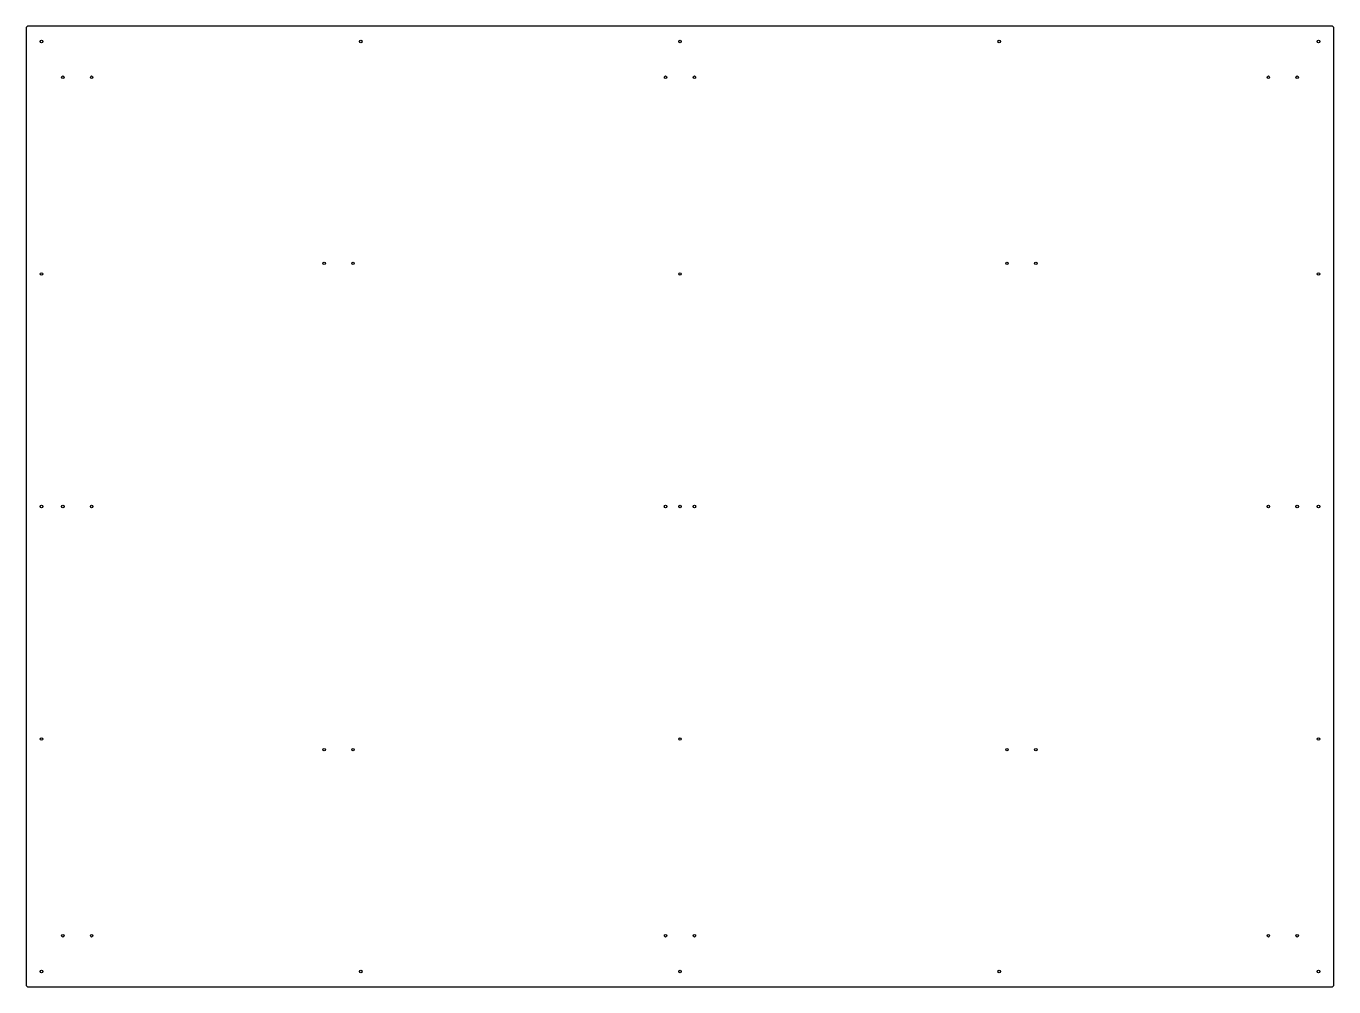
# Model space of a CAD drawing. Extents: x -32 to 32, y -23.5 to 23.5.
import ezdxf

# ---------------------------------------------------------------- set-up
doc = ezdxf.new("R2010")
doc.units = 0
doc.layers.get('0').update_dxf_attribs({"linetype": 'CONTINUOUS'})

msp = doc.modelspace()

# ---------------------------------------------------------------- linework, layer by layer
at = {"color": 7, "linetype": 'CONTINUOUS'}
for p, q in [((-32, 23.4), (-32, -23.4)), ((31.9, 23.5), (-31.9, 23.5)), ((32, -23.4), (32, 23.4)), ((-31.9, -23.5), (31.9, -23.5))]:
    msp.add_line(p, q, dxfattribs=at)
for centre in [(-31.25, 22.75), (-15.625, 22.75), (0, 22.75), (15.625, 22.75), (31.25, 22.75), (-30.205, 21), (-28.795, 21), (-0.705, 21), (0.705, 21), (28.795, 21), (30.205, 21), (-17.413, 11.894), (-16.003, 11.894), (16.003, 11.894), (17.413, 11.894), (-31.25, 11.375), (0, 11.375), (31.25, 11.375), (-31.25, 0), (-30.205, 0), (-28.795, 0), (-0.705, 0), (0, 0), (0.705, 0), (28.795, 0), (30.205, 0), (31.25, 0), (-31.25, -11.375), (0, -11.375), (31.25, -11.375), (-17.413, -11.894), (-16.003, -11.894), (16.003, -11.894), (17.413, -11.894), (-30.205, -21), (-28.795, -21), (-0.705, -21), (0.705, -21), (28.795, -21), (30.205, -21), (-31.25, -22.75), (-15.625, -22.75), (0, -22.75), (15.625, -22.75), (31.25, -22.75)]:
    msp.add_circle(centre, 0.0625, dxfattribs=at)
for centre, start, end in [((-31.9, 23.4), 90, 180), ((31.9, 23.4), 0, 90), ((-31.9, -23.4), 180, 270), ((31.9, -23.4), 270, 360)]:
    msp.add_arc(centre, 0.1, start, end, dxfattribs=at)

doc.saveas('drawing.dxf')
